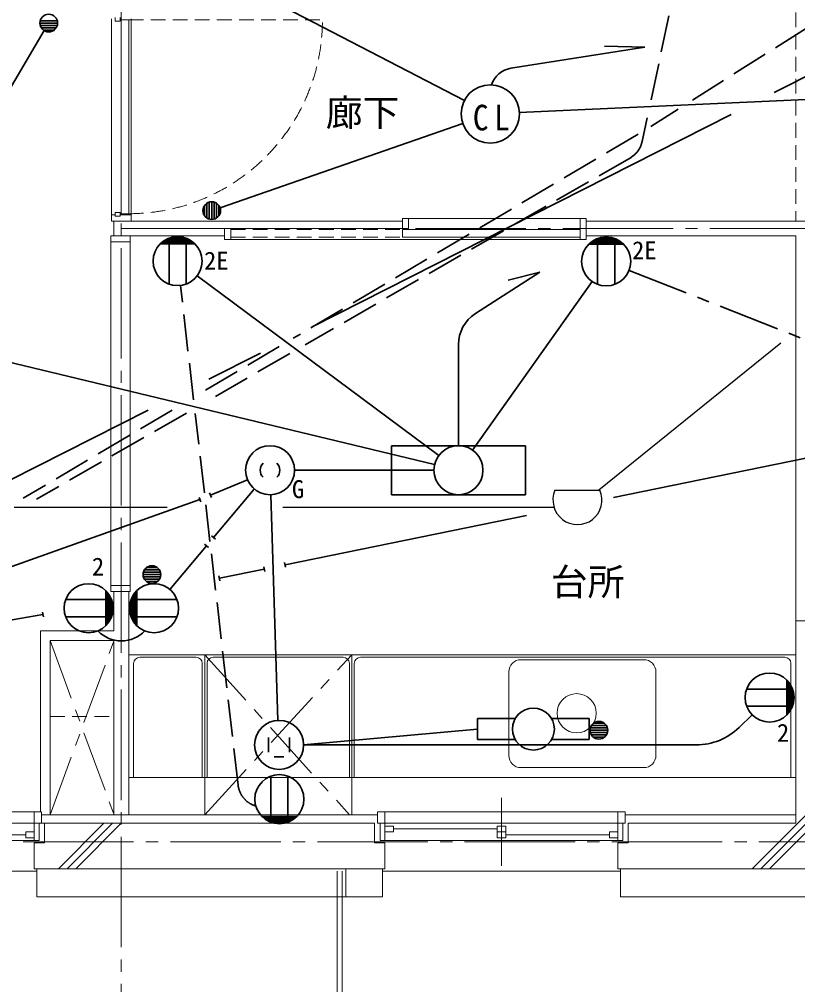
# Model space of a CAD drawing. Units: millimetres at full size, sheet at 1:50; details may follow other scales. Extents: x -9674 to 9699, y -6794 to 6791.
# Drawn here: x -1309 to 1866, y -2859 to 1077 of the extents above; entities that cross this region are included whole.
import ezdxf
from ezdxf.enums import TextEntityAlignment as Align

# ---------------------------------------------------------------- set-up
doc = ezdxf.new("R2010")
doc.units = ezdxf.units.MM
doc.header["$LTSCALE"] = 50
for name, pattern in [('CHAIN1', [8, 5, -1, 1, -1]), ('CHAIN2', [12, 9, -1, 1, -1]), ('DASHED1', [1.8, 1.2, -0.6]), ('DASHED3', [4, 3, -1])]:
    doc.linetypes.add(name, pattern=pattern)
for name, color, linetype, lineweight in [('1-0_芯', 134, 'CHAIN2', 9), ('1-1_躯体', 134, 'Continuous', 9), ('1-2_間仕切', 134, 'Continuous', 9), ('1-3_建具', 134, 'Continuous', 9), ('1-5_設備', 134, 'Continuous', 9), ('1-6_ﾊﾞﾙｺﾆｰ・階段', 134, 'Continuous', 9), ('1-7_その他', 134, 'DASHED1', 9), ('1-8_ハッチ', 134, 'Continuous', 9), ('1-C_梁', 134, 'DASHED1', 9), ('2-0_芯', 2, 'Continuous', 35), ('2-E', 2, 'Continuous', 35), ('3-3', 1, 'Continuous', 25), ('3-E', 3, 'Continuous', 35)]:
    doc.layers.add(name, color=color, linetype=linetype, lineweight=lineweight)
doc.layers.add('1-A_文字', color=134, linetype='Continuous')
doc.styles.add('ＭＳ ゴシック', font='')
doc.styles.get('ＭＳ ゴシック').set_extended_font_data('MS Gothic')

msp = doc.modelspace()

# ---------------------------------------------------------------- linework, layer by layer
at = {"layer": '1-0_芯'}
for p, q in [((-892.5, 4944.23), (-892.5, -3525.77)), ((-892.5, 224.23), (2687.5, 224.23)), ((-8492.5, -2275.77), (8517.5, -2275.77))]:
    msp.add_line(p, q, dxfattribs=at)
at = {"layer": '1-1_躯体'}
for p, q in [((1857.5, -1375.77), (1857.5, -2200.77)), ((1857.5, -1375.77), (2157.5, -1375.77)), ((-1205.5, -2200.77), (-1205.5, -2280.77)), ((1174.5, -2200.77), (1857.5, -2200.77)), ((1174.5, -2200.77), (1174.5, -2280.77)), ((-1205.5, -2280.77), (-1247.5, -2280.77)), ((-1247.5, -2280.77), (-1247.5, -2385.77)), ((140.5, -2280.77), (182.5, -2280.77)), ((182.5, -2280.77), (182.5, -2385.77)), ((1174.5, -2280.77), (1132.5, -2280.77)), ((1132.5, -2280.77), (1132.5, -2385.77)), ((-1247.5, -2385.77), (182.5, -2385.77)), ((1132.5, -2385.77), (2802.5, -2385.77))]:
    msp.add_line(p, q, dxfattribs=at)
msp.add_lwpolyline([(-1262.5, -2200.77), (140.5, -2200.77), (140.5, -2280.77)], dxfattribs=at)
at = {"layer": '1-2_間仕切'}
for p, q in [((-922.5, 254.23), (253.5, 254.23)), ((-922.5, 254.23), (-922.5, 194.23)), ((1003.5, 254.23), (1887.5, 254.23)), ((1904.5, 254.23), (1848.5, 254.23)), ((-446.5, 224.23), (253.5, 224.23)), ((-862.5, 194.23), (-471.5, 194.23)), ((1003.5, 194.23), (1857.5, 194.23)), ((1857.5, -1375.77), (1857.5, 194.23)), ((-922.5, -1255.77), (-922.5, -1415.77)), ((-862.5, -1255.77), (-862.5, -2165.77)), ((-1222.5, -1415.77), (-922.5, -1415.77)), ((-1222.5, -2153.77), (-1222.5, -1415.77)), ((-1182.5, -1455.77), (-922.5, -1455.77)), ((-1182.5, -2165.77), (-1182.5, -1455.77)), ((-922.5, -1455.77), (-922.5, -2165.77))]:
    msp.add_line(p, q, dxfattribs=at)
at = {"layer": '1-3_建具'}
for p, q in [((-932.5, 1079.23), (-932.5, 279.23)), ((-917.5, 1084.23), (-917.5, 1069.23)), ((-897.5, 1069.23), (-917.5, 1069.23)), ((-897.5, 1084.23), (-897.5, 1069.23)), ((-862.5, 1074.23), (-892.5, 1074.23)), ((-892.5, 1074.23), (-892.5, 284.23)), ((-862.5, 284.23), (-862.5, 1074.23)), ((-932.5, 254.23), (-932.5, 279.23)), ((-917.5, 279.23), (-932.5, 279.23)), ((-917.5, 289.23), (-917.5, 274.23)), ((-897.5, 289.23), (-917.5, 289.23)), ((-897.5, 274.23), (-897.5, 289.23)), ((-892.5, 284.23), (-862.5, 284.23)), ((-852.5, 254.23), (-852.5, 279.23)), ((-852.5, 254.23), (-932.5, 254.23)), ((-917.5, 274.23), (-897.5, 274.23)), ((253.5, 224.23), (253.5, 264.23)), ((278.5, 264.23), (253.5, 264.23)), ((1003.5, 264.23), (978.5, 264.23)), ((978.5, 264.23), (978.5, 199.23)), ((1003.5, 179.23), (1003.5, 264.23)), ((-446.5, 179.23), (-446.5, 224.23)), ((278.5, 224.23), (253.5, 224.23)), ((253.5, 189.23), (253.5, 219.23)), ((253.5, 219.23), (978.5, 219.23)), ((978.5, 219.23), (978.5, 189.23)), ((978.5, 219.23), (978.5, 189.23)), ((978.5, 219.23), (978.5, 179.23)), ((-935, 194.23), (-935, 169.23)), ((-857, 194.23), (-935, 194.23)), ((-935, 169.23), (-857, 169.23)), ((-935, -1230.77), (-935, 169.23)), ((-857, 194.23), (-857, 169.23)), ((-857, 169.23), (-857, -1230.77)), ((-446.5, 179.23), (-471.5, 179.23)), ((-446.5, 179.23), (978.5, 179.23)), ((253.5, 189.23), (978.5, 189.23)), ((1003.5, 179.23), (978.5, 179.23)), ((-935, -1230.77), (-857, -1230.77)), ((-935, -1230.77), (-935, -1255.77)), ((-935, -1255.77), (-857, -1255.77)), ((-857, -1230.77), (-857, -1255.77)), ((657.5, -2374.25), (657.5, -2097.29)), ((-2607.5, -2153.77), (-1247.5, -2153.77)), ((-1247.5, -2153.77), (-1247.5, -2200.77)), ((-1217.5, -2153.77), (-1247.5, -2153.77)), ((-1217.5, -2153.77), (-1217.5, -2200.77)), ((152.5, -2153.77), (152.5, -2200.77)), ((152.5, -2153.77), (182.5, -2153.77)), ((182.5, -2153.77), (182.5, -2200.77)), ((182.5, -2153.77), (1132.5, -2153.77)), ((1132.5, -2153.77), (1132.5, -2200.77)), ((1162.5, -2153.77), (1132.5, -2153.77)), ((1162.5, -2153.77), (1162.5, -2200.77)), ((-1262.5, -2200.77), (-2592.5, -2200.77)), ((-1262.5, -2200.77), (-1247.5, -2200.77)), ((-1247.5, -2200.77), (-1247.5, -2270.77)), ((-1217.5, -2200.77), (-1247.5, -2200.77)), ((-1227.5, -2270.77), (-1227.5, -2200.77)), ((152.5, -2200.77), (182.5, -2200.77)), ((162.5, -2270.77), (162.5, -2200.77)), ((182.5, -2200.77), (182.5, -2270.77)), ((197.5, -2200.77), (182.5, -2200.77)), ((1117.5, -2200.77), (197.5, -2200.77)), ((1117.5, -2200.77), (1132.5, -2200.77)), ((1132.5, -2200.77), (1132.5, -2270.77)), ((1162.5, -2200.77), (1132.5, -2200.77)), ((1152.5, -2270.77), (1152.5, -2200.77)), ((-1282.5, -2259.77), (-1282.5, -2235.77)), ((-1282.5, -2235.77), (-1247.5, -2235.77)), ((217.5, -2211.77), (182.5, -2211.77)), ((217.5, -2235.77), (182.5, -2235.77)), ((217.5, -2211.77), (217.5, -2235.77)), ((640, -2223.77), (217.5, -2223.77)), ((675, -2211.77), (640, -2211.77)), ((675, -2235.77), (640, -2235.77)), ((675, -2259.77), (675, -2211.77)), ((1097.5, -2259.77), (1097.5, -2235.77)), ((1097.5, -2235.77), (1132.5, -2235.77)), ((-1262.5, -2270.77), (-2592.5, -2270.77)), ((-1910, -2247.77), (-1282.5, -2247.77)), ((-1282.5, -2259.77), (-1247.5, -2259.77)), ((-1227.5, -2270.77), (-1262.5, -2270.77)), ((162.5, -2270.77), (197.5, -2270.77)), ((1117.5, -2270.77), (197.5, -2270.77)), ((675, -2247.77), (1097.5, -2247.77)), ((1097.5, -2259.77), (1132.5, -2259.77)), ((1152.5, -2270.77), (1117.5, -2270.77)), ((-2617.5, -2395.77), (-1237.5, -2395.77)), ((-1237.5, -2385.77), (-1237.5, -2500.77)), ((172.5, -2385.77), (172.5, -2500.77)), ((172.5, -2395.77), (1142.5, -2395.77)), ((1142.5, -2385.77), (1142.5, -2500.77))]:
    msp.add_line(p, q, dxfattribs=at)
at = {"layer": '1-3_建具', "linetype": 'DASHED1'}
for p, q in [((-862.5, 1074.23), (-72.5, 1074.23)), ((-446.5, 219.23), (253.5, 219.23)), ((-446.5, 189.23), (253.5, 189.23))]:
    msp.add_line(p, q, dxfattribs=at)
at = {"layer": '1-3_建具'}
for points in [[(-897.5, 279.23), (-852.5, 279.23), (-852.5, 1079.23)], [(278.5, 224.23), (278.5, 264.23), (978.5, 264.23)], [(-446.5, 179.23), (-446.5, 224.23), (-471.5, 224.23)], [(-471.5, 179.23), (-471.5, 224.23), (-471.5, 199.23)], [(675, -2259.77), (640, -2259.77), (640, -2211.77)]]:
    msp.add_lwpolyline(points, dxfattribs=at)
at = {"layer": '1-3_建具', "linetype": 'DASHED1'}
msp.add_arc((-862.5, 1074.23), 790, 270, 360, dxfattribs=at)
at = {"layer": '1-5_設備'}
for p, q in [((-862.5, -1513.77), (1857.5, -1513.77)), ((-817.5, -1523.77), (-587.5, -1523.77)), ((-552.5, -1513.77), (-552.5, -2165.77)), ((-517.5, -1523.77), (12.5, -1523.77)), ((47.5, -1513.77), (47.5, -2165.77)), ((82.5, -1523.77), (1812.5, -1523.77)), ((1237.5, -1533.77), (737.5, -1533.77)), ((-842.5, -1548.77), (-842.5, -2013.77)), ((-562.5, -1548.77), (-562.5, -2013.77)), ((-542.5, -1548.77), (-542.5, -2013.77)), ((37.5, -1548.77), (37.5, -2013.77)), ((57.5, -1548.77), (57.5, -2013.77)), ((1837.5, -1548.77), (1837.5, -2013.77)), ((687.5, -1923.77), (687.5, -1583.77)), ((1287.5, -1923.77), (1287.5, -1583.77)), ((737.5, -1973.77), (1237.5, -1973.77)), ((-862.5, -2013.77), (1857.5, -2013.77))]:
    msp.add_line(p, q, dxfattribs=at)
at = {"layer": '1-5_設備', "linetype": 'CHAIN1'}
for p, q in [((-552.5, -1513.77), (37.5, -2165.77)), ((-552.5, -2165.77), (47.5, -1513.77))]:
    msp.add_line(p, q, dxfattribs=at)
at = {"layer": '1-5_設備'}
msp.add_circle((964.13, -1752.14), 80, dxfattribs=at)
for centre, radius, start, end in [((-817.5, -1548.77), 25, 90, 180), ((-587.5, -1548.77), 25, 0, 90), ((-517.5, -1548.77), 25, 90, 180), ((12.5, -1548.77), 25, 0, 90), ((82.5, -1548.77), 25, 90, 180), ((737.5, -1583.77), 50, 90, 180), ((1237.5, -1583.77), 50, 0, 90), ((1812.5, -1548.77), 25, 0, 90), ((737.5, -1923.77), 50, 180, 270), ((1237.5, -1923.77), 50, 270, 0)]:
    msp.add_arc(centre, radius, start, end, dxfattribs=at)
at = {"layer": '1-6_ﾊﾞﾙｺﾆｰ・階段'}
for p, q in [((-12.5, -2395.77), (-12.5, -5071.4)), ((7.5, -2395.77), (7.5, -5071.4)), ((22.5, -2385.77), (22.5, -2500.77)), ((-1237.5, -2500.77), (172.5, -2500.77)), ((1142.5, -2500.77), (2792.5, -2500.77))]:
    msp.add_line(p, q, dxfattribs=at)
at = {"layer": '1-7_その他', "linetype": 'CHAIN1'}
for p, q in [((-1182.5, -2165.77), (-922.5, -1455.77)), ((-1182.5, -1455.77), (-922.5, -2165.77))]:
    msp.add_line(p, q, dxfattribs=at)
at = {"layer": '1-8_ハッチ'}
for p, q in [((1679.63, -2385.77), (2157.5, -1907.91)), ((1714.99, -2385.77), (2157.5, -1943.26)), ((1750.34, -2385.77), (2157.5, -1978.62)), ((-1217.5, -2165.77), (152.5, -2165.77)), ((-1148.79, -2385.77), (-963.79, -2200.77)), ((-1113.44, -2385.77), (-928.44, -2200.77)), ((-1078.08, -2385.77), (-893.08, -2200.77)), ((1162.5, -2165.77), (1857.5, -2165.77))]:
    msp.add_line(p, q, dxfattribs=at)
at = {"layer": '1-C_梁'}
for p, q in [((1857.5, 1104.23), (1857.5, 254.23)), ((-1182.5, -1765.77), (-922.5, -1765.77))]:
    msp.add_line(p, q, dxfattribs=at)
at = {"layer": '2-0_芯'}
for p, q in [((506.32, 745.82), (-264.7, 1145.73)), ((-1223.15, 1071.09), (-1153.75, 1071.09)), ((-1874.05, -96.29), (-1206.69, 1030.69)), ((-1224.46, 1061.49), (-1152.44, 1061.49)), ((-1223.15, 1051.89), (-1153.75, 1051.89)), ((-1218.91, 1042.29), (-1157.99, 1042.29)), ((-1210.05, 1032.69), (-1166.85, 1032.69)), ((696.26, 877.12), (1242.11, 962.74)), ((1242.11, 962.74), (1078.11, 966.89)), ((4392.6, 863.28), (730.41, 696.53)), ((499.55, 652.17), (-490.04, 308.57)), ((-552.86, 275.15), (-552.86, 318.36)), ((-543.26, 266.3), (-543.26, 327.22)), ((-533.66, 262.06), (-533.66, 331.46)), ((-524.06, 260.75), (-524.06, 332.77)), ((-514.46, 262.06), (-514.46, 331.46)), ((-504.85, 266.3), (-504.85, 327.22)), ((-495.25, 275.15), (-495.25, 318.36)), ((-591.62, 161.04), (-734.45, 161.04)), ((-594.69, 164.04), (-731.37, 164.04)), ((-601.72, 170.04), (-724.34, 170.04)), ((-610.35, 176.04), (-715.71, 176.04)), ((-621.57, 182.04), (-704.5, 182.04)), ((-698.03, 184.72), (-698.03, -2.67)), ((-638.71, 188.04), (-687.35, 188.04)), ((-628.03, 184.72), (-628.03, -2.67)), ((1156.04, 159.9), (1013.21, 159.9)), ((1152.96, 162.91), (1016.28, 162.91)), ((1145.93, 168.91), (1023.31, 168.91)), ((1137.3, 174.91), (1031.94, 174.91)), ((1126.09, 180.91), (1043.16, 180.91)), ((1049.62, 183.59), (1049.62, -3.81)), ((1108.94, 186.91), (1060.3, 186.91)), ((1119.62, 183.59), (1119.62, -3.81)), ((551.26, -122.95), (814.63, 46.12)), ((814.63, 46.12), (685.15, 12.87)), ((-582.8, 31.3), (402.07, -701.83)), ((540.04, -679.91), (1026.86, 8.24)), ((-1827.78, -205.73), (385.07, -738.15)), ((482.29, -249.18), (482.29, -661.55)), ((209.3, -661.55), (209.3, -861.54)), ((755.28, -661.55), (209.3, -661.55)), ((755.28, -661.55), (755.28, -861.54)), ((-186.08, -761.54), (382.29, -761.54)), ((-529.31, -863.36), (-378.32, -800.15)), ((-525.45, -872.59), (-533.18, -854.14)), ((-516.57, -1035.49), (-350.46, -838.06)), ((-254.88, -1781.24), (-283.02, -861.49)), ((755.28, -861.54), (209.3, -861.54)), ((-571.85, -881.17), (-2233.67, -1472.66)), ((-567.99, -890.39), (-575.72, -871.95)), ((-508.92, -1041.93), (-524.23, -1029.06)), ((-694.88, -1247.42), (-545.03, -1069.32)), ((-537.38, -1075.75), (-552.68, -1062.88)), ((-802.45, -1177.26), (-733.04, -1177.26)), ((-798.2, -1167.66), (-737.29, -1167.66)), ((-789.35, -1158.05), (-746.14, -1158.05)), ((-803.75, -1186.86), (-731.74, -1186.86)), ((-802.45, -1196.46), (-733.04, -1196.46)), ((-798.2, -1206.06), (-737.29, -1206.06)), ((-789.35, -1215.67), (-746.14, -1215.67)), ((-955.71, -1252.54), (-955.71, -1395.37)), ((-952.71, -1255.61), (-952.71, -1392.3)), ((-832.29, -1255.61), (-832.29, -1392.3)), ((-829.29, -1252.54), (-829.29, -1395.37)), ((-1119.42, -1288.95), (-932.03, -1288.95)), ((-946.71, -1262.64), (-946.71, -1385.26)), ((-940.71, -1271.27), (-940.71, -1376.63)), ((-934.71, -1282.49), (-934.71, -1365.42)), ((-665.58, -1288.95), (-852.97, -1288.95)), ((-850.29, -1282.49), (-850.29, -1365.42)), ((-844.29, -1271.27), (-844.29, -1376.63)), ((-838.29, -1262.64), (-838.29, -1385.26)), ((-928.71, -1299.63), (-928.71, -1348.27)), ((-856.29, -1299.63), (-856.29, -1348.27)), ((-1119.42, -1358.95), (-932.03, -1358.95)), ((-665.58, -1358.95), (-852.97, -1358.95)), ((1821.1, -1616.83), (1821.1, -1759.66)), ((1824.1, -1619.9), (1824.1, -1756.59)), ((1830.1, -1626.93), (1830.1, -1749.55)), ((1836.1, -1635.56), (1836.1, -1740.92)), ((1842.1, -1646.78), (1842.1, -1729.71)), ((1657.39, -1653.24), (1844.78, -1653.24)), ((1848.1, -1663.92), (1848.1, -1712.56)), ((1657.39, -1723.24), (1844.78, -1723.24)), ((1626.58, -1809.89), (1679.55, -1758.14)), ((1024.44, -1802.18), (1085.36, -1802.18)), ((1033.29, -1792.58), (1076.5, -1792.58)), ((-149.65, -1881.08), (559.71, -1816.69)), ((1018.89, -1821.38), (1090.91, -1821.38)), ((1020.2, -1811.78), (1089.6, -1811.78)), ((1020.2, -1830.98), (1089.6, -1830.98)), ((1024.44, -1840.59), (1085.36, -1840.59)), ((1451.87, -1881.08), (-149.24, -1881.08)), ((1033.29, -1850.19), (1076.5, -1850.19)), ((-283.1, -2196.08), (-283.1, -2008.68)), ((-213.1, -2196.08), (-213.1, -2008.68)), ((-319.52, -2172.39), (-176.69, -2172.39)), ((-316.45, -2175.4), (-179.76, -2175.4)), ((-309.41, -2181.4), (-186.79, -2181.4)), ((-300.78, -2187.4), (-195.42, -2187.4)), ((-289.57, -2193.4), (-206.64, -2193.4)), ((-272.42, -2199.4), (-223.78, -2199.4))]:
    msp.add_line(p, q, dxfattribs=at)
at = {"layer": '2-0_芯', "linetype": 'CHAIN1'}
msp.add_line((1177.69, 53.26), (1940.11, -246.77), dxfattribs=at)
at = {"layer": '2-0_芯'}
for centre, radius in [((-1188.45, 1061.49), 36.01), ((-524.06, 296.76), 36.01), ((-663.03, 91.02), 100.02), ((1084.62, 89.89), 100.02), ((-286.08, -761.54), 100), ((482.29, -761.54), 100), ((-767.74, -1186.86), 36.01), ((-1025.73, -1323.95), 100.02), ((-759.27, -1323.95), 100.02), ((1751.09, -1688.24), 100.02), ((-249.23, -1881.08), 100), ((1054.9, -1821.38), 36.01), ((-248.1, -2102.38), 100.02)]:
    msp.add_circle(centre, radius, dxfattribs=at)
for centre, radius, start, end in [((711.76, 778.33), 100, 98.91493, 161.65747), ((632.29, -249.18), 150, 122.69727, 180), ((-286, -761.54), 40.08, 134.60828, 225.39175), ((-286.16, -761.54), 40.08, 314.60828, 45.39175), ((-892.5, -1323.95), 133.23, 224.46138, 315.9047), ((1451.87, -1631.08), 250, 270, 314.33586)]:
    msp.add_arc(centre, radius, start, end, dxfattribs=at)
at = {"layer": '2-E', "linetype": 'DASHED3'}
for p, q in [((-597.73, -474.17), (-651.55, -8.33)), ((-416.21, -2045.41), (-591.26, -530.19))]:
    msp.add_line(p, q, dxfattribs=at)
at = {"layer": '2-E'}
for p, q in [((559.71, -1773.93), (559.71, -1859.45)), ((713.7, -1773.93), (559.71, -1773.93)), ((1015.8, -1773.93), (861.81, -1773.93)), ((1015.8, -1859.45), (1015.8, -1773.93)), ((-292.3, -1851.08), (-292.3, -1911.08)), ((-206.16, -1851.08), (-206.16, -1911.08)), ((559.71, -1859.45), (713.7, -1859.45)), ((861.81, -1859.45), (1015.8, -1859.45)), ((-229.23, -1930.42), (-269.23, -1930.42))]:
    msp.add_line(p, q, dxfattribs=at)
for centre, radius in [((611.76, 691.13), 118.77), ((787.75, -1816.69), 85.52)]:
    msp.add_circle(centre, radius, dxfattribs=at)
at = {"layer": '2-E', "linetype": 'DASHED3'}
msp.add_arc((-316.87, -2033.93), 100, 186.59014, 254.14158, dxfattribs=at)
at = {"layer": '3-3'}
for p, q in [((1797.3, -243.95), (1054.29, -843.09)), ((875.78, -843.09), (1059.15, -843.09)), ((-706.06, -913.11), (-1329.21, -913.11)), ((872.05, -913.11), (-234.5, -913.11))]:
    msp.add_line(p, q, dxfattribs=at)
msp.add_arc((967.47, -883.09), 100.03, 156.4305, 23.56947, dxfattribs=at)
at = {"layer": '3-E', "linetype": 'DASHED3'}
for p, q in [((1436.59, 747.29), (6128.99, 3706.49)), ((1267.39, 748.59), (1553.06, 2090.02)), ((1266, 639.71), (1378.51, 710.66)), ((1214.36, 609.13), (-191.65, -223.58)), ((1185.97, 514.07), (-143.09, -250.06)), ((-248.22, -257.08), (-556.01, -439.37)), ((-205.6, -286), (-535.08, -475.44)), ((-685.65, -516.15), (-1292.46, -875.54)), ((-627.19, -528.39), (-1238.75, -880.01))]:
    msp.add_line(p, q, dxfattribs=at)
at = {"layer": '3-E'}
for p, q in [((1770.03, 778.18), (2314.75, 1054.37)), ((-114.54, -177.33), (1594.63, 689.25)), ((-535.22, -390.62), (-324.75, -283.91)), ((3857.3, -311.78), (1114.75, -873)), ((-1346.56, -801.99), (-783.05, -516.28)), ((759.93, -945.61), (-224.87, -1147.14)), ((-226.88, -1137.34), (-222.87, -1156.93)), ((-309.43, -1164.44), (-492.29, -1201.86)), ((-311.44, -1154.64), (-307.43, -1174.24)), ((-494.29, -1192.06), (-490.28, -1211.66)), ((-1212.48, -1349.24), (-2230.44, -1528.68)), ((-1214.49, -1339.44), (-1210.48, -1359.03))]:
    msp.add_line(p, q, dxfattribs=at)
at = {"layer": '3-E', "linetype": 'CHAIN1'}
msp.add_line((1231.12, 578.26), (1251.81, 675.44), dxfattribs=at)
at = {"layer": '3-E', "linetype": 'DASHED3'}
msp.add_arc((1133.31, 599.08), 100, 301.77496, 347.97814, dxfattribs=at)

# ---------------------------------------------------------------- texts
at = {"layer": '1-A_文字', "style": 'ＭＳ ゴシック'}
for s, p in [('廊下', (-58.92, 608.12)), ('台所', (858.92, -1304.62))]:
    msp.add_text(s, height=110, dxfattribs=at).set_placement(p, align=Align.BOTTOM_LEFT)
at = {"layer": '2-0_芯', "color": 7, "style": 'ＭＳ ゴシック'}
for s, p in [('2E', (1190.19, 76.7)), ('2E', (-555.22, 34.2)), ('2', (-1012.34, -1212.86)), ('2', (1780.96, -1890.3))]:
    msp.add_text(s, height=73.31, dxfattribs=at).set_placement(p, align=Align.BOTTOM_LEFT)
at = {"layer": '2-E', "color": 7, "style": 'ＭＳ ゴシック'}
msp.add_text('G', height=73.31, dxfattribs=at).set_placement((-196.91, -897.22), align=Align.BOTTOM_LEFT)
at = {"layer": '2-E', "color": 7, "insert": (540.67, 622.23), "char_height": 104.5, "attachment_point": 7, "style": 'ＭＳ ゴシック'}
msp.add_mtext('\\T1.36;\\W0.9;CL', dxfattribs=at)

doc.saveas('drawing.dxf')
